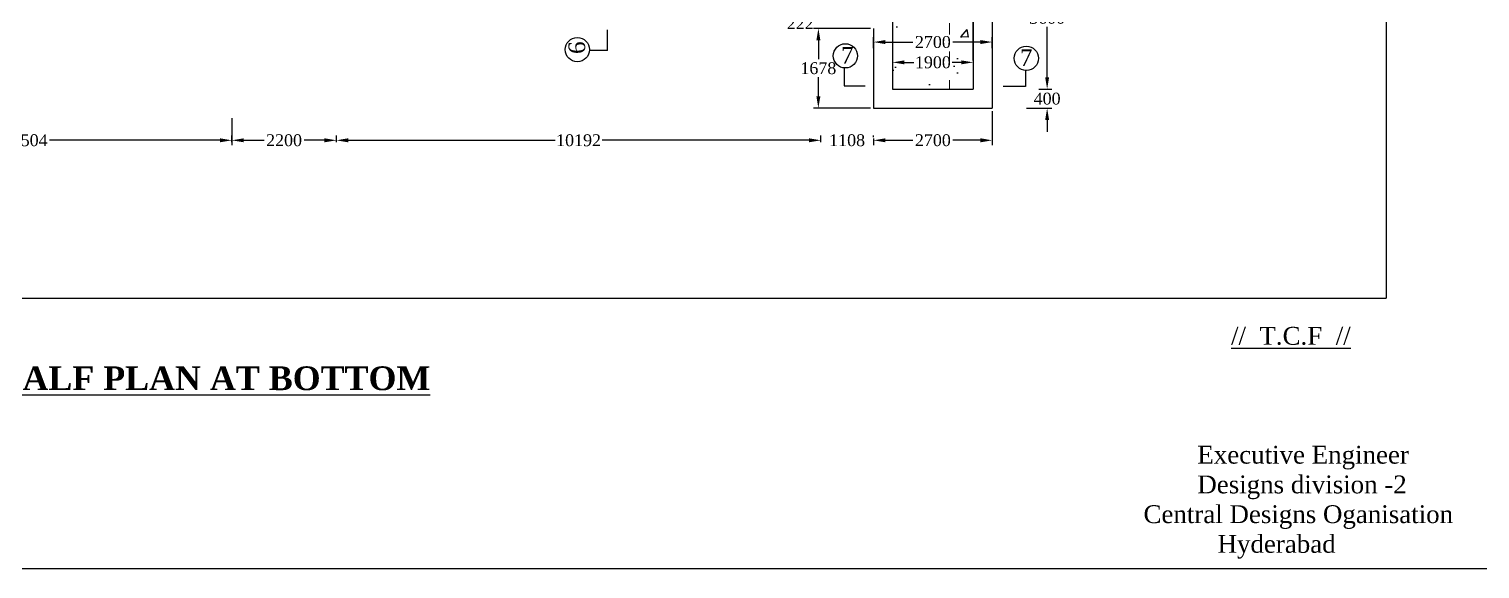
# Model space of a CAD drawing. Header units: millimetres. Extents: x 80 to 6605, y 46 to 2491.
# Drawn here: x 5861.4 to 6166.6, y 767.8 to 881.4 of the extents above; entities that cross this region are included whole.
import ezdxf

# ---------------------------------------------------------------- set-up
doc = ezdxf.new("R2010")
doc.units = ezdxf.units.MM
doc.linetypes.add('ACAD_ISO03W100', pattern=[30, 12, -18])
doc.layers.add('TEXT_GENERAL', color=4, linetype='Continuous')
doc.styles.get("Standard").update_dxf_attribs({"font": 'times.ttf', "height": 2.5})
doc.styles.add('TNR_2.5', font='times.ttf', dxfattribs={"height": 2.5})
doc.dimstyles.get("Standard").update_dxf_attribs({"dimtxt": 0.18, "dimasz": 0.18, "dimexe": 0.18, "dimexo": 0.0625, "dimgap": 0.09, "dimtad": 0, "dimtih": 1, "dimtoh": 1, "dimdec": 4, "dimzin": 0, "dimdsep": 46, "dimtxsty": 'Standard', "dimcen": 0.09, "dimadec": 0, "dimazin": 0, "dimtfac": 1, "dimtdec": 4, "dimtofl": 0, "dimtmove": 0, "dimatfit": 3, "dimfxl": 1, "dimtolj": 1, "dimtzin": 0, "dimarcsym": 0})
doc.dimstyles.new('STYLE_ESH', dxfattribs={"dimtxt": 2.5, "dimasz": 2.5, "dimexe": 1, "dimexo": 0.625, "dimtad": 0, "dimtih": 1, "dimtoh": 1, "dimdec": 0, "dimlfac": 100, "dimzin": 9, "dimdsep": 46, "dimtxsty": 'TNR_2.5', "dimcen": 2.5, "dimadec": 0, "dimazin": 2, "dimtfac": 1, "dimtdec": 0, "dimtofl": 0, "dimtmove": 2, "dimatfit": 3, "dimfxl": 1, "dimarcsym": 0})

# ---------------------------------------------------------------- blocks, each defined once
blk = doc.blocks.new('*D251')
at = {"color": 0, "lineweight": -2, "transparency": 16777216}
for p, q in [((6039.02, 877.4), (6039.02, 879.65)), ((6064.02, 877.4), (6064.02, 879.65)), ((6041.52, 878.65), (6047.31, 878.65)), ((6061.52, 878.65), (6055.73, 878.65))]:
    blk.add_line(p, q, dxfattribs=at)
at = {"color": 0, "transparency": 16777216}
for points in [[(6041.52, 879.07), (6041.52, 878.23), (6039.02, 878.65)], [(6061.52, 879.07), (6061.52, 878.23), (6064.02, 878.65)]]:
    blk.add_solid(points, dxfattribs=at)
at = {"layer": 'Defpoints', "color": 0, "transparency": 16777216}
for p in [(6039.02, 876.78), (6064.02, 878.65), (6064.02, 876.78)]:
    blk.add_point(p, dxfattribs=at)
at = {"color": 0, "transparency": 16777216, "insert": (6051.52, 878.65), "char_height": 2.5, "attachment_point": 5, "style": 'TNR_2.5'}
blk.add_mtext('2700', dxfattribs=at)
blk = doc.blocks.new('*D252')
at = {"color": 0, "lineweight": -2, "transparency": 16777216}
for p, q in [((6043.02, 873.76), (6043.02, 873.38)), ((6045.52, 874.38), (6047.49, 874.38)), ((6057.52, 874.38), (6055.55, 874.38)), ((6060.02, 875.01), (6060.02, 875.38))]:
    blk.add_line(p, q, dxfattribs=at)
at = {"color": 0, "transparency": 16777216}
for points in [[(6045.52, 874.8), (6045.52, 873.97), (6043.02, 874.38)], [(6057.52, 874.8), (6057.52, 873.97), (6060.02, 874.38)]]:
    blk.add_solid(points, dxfattribs=at)
at = {"layer": 'Defpoints', "color": 0, "transparency": 16777216}
for p in [(6043.02, 874.38), (6060.02, 874.38), (6060.02, 874.38)]:
    blk.add_point(p, dxfattribs=at)
at = {"color": 0, "transparency": 16777216, "insert": (6051.52, 874.38), "char_height": 2.5, "attachment_point": 5, "style": 'TNR_2.5'}
blk.add_mtext('1900', dxfattribs=at)
blk = doc.blocks.new('*D262')
at = {"color": 0, "lineweight": -2, "transparency": 16777216}
for p, q in [((6071.69, 898.74), (6076.56, 898.74)), ((6075.56, 896.24), (6075.56, 885.64)), ((6075.56, 871.24), (6075.56, 881.85)), ((6073.83, 868.74), (6076.56, 868.74))]:
    blk.add_line(p, q, dxfattribs=at)
at = {"color": 0, "transparency": 16777216}
for points in [[(6075.14, 896.24), (6075.98, 896.24), (6075.56, 898.74)], [(6075.14, 871.24), (6075.98, 871.24), (6075.56, 868.74)]]:
    blk.add_solid(points, dxfattribs=at)
at = {"layer": 'Defpoints', "color": 0, "transparency": 16777216}
for p in [(6071.07, 898.74), (6073.21, 868.74), (6075.56, 868.74)]:
    blk.add_point(p, dxfattribs=at)
at = {"color": 0, "transparency": 16777216, "insert": (6075.56, 883.74), "char_height": 2.5, "attachment_point": 5, "style": 'TNR_2.5'}
blk.add_mtext('3600', dxfattribs=at)
blk = doc.blocks.new('*D263')
at = {"color": 0, "lineweight": -2, "transparency": 16777216}
for p, q in [((6075.56, 871.24), (6075.56, 873.74)), ((6073.83, 868.74), (6076.56, 868.74)), ((6071.23, 864.74), (6076.56, 864.74)), ((6075.56, 862.24), (6075.56, 859.74))]:
    blk.add_line(p, q, dxfattribs=at)
at = {"color": 0, "transparency": 16777216}
for points in [[(6075.14, 871.24), (6075.98, 871.24), (6075.56, 868.74)], [(6075.14, 862.24), (6075.98, 862.24), (6075.56, 864.74)]]:
    blk.add_solid(points, dxfattribs=at)
at = {"layer": 'Defpoints', "color": 0, "transparency": 16777216}
for p in [(6073.21, 868.74), (6070.6, 864.74), (6075.56, 864.74)]:
    blk.add_point(p, dxfattribs=at)
at = {"color": 0, "transparency": 16777216, "insert": (6075.56, 866.74), "char_height": 2.5, "attachment_point": 5, "style": 'TNR_2.5'}
blk.add_mtext('400', dxfattribs=at)
blk = doc.blocks.new('*D275')
at = {"color": 0, "lineweight": -2, "transparency": 16777216}
for p, q in [((5818.98, 857.62), (5818.98, 858.99)), ((5821.48, 857.99), (5857.36, 857.99)), ((5901.52, 857.99), (5865.64, 857.99)), ((5904.02, 857.62), (5904.02, 858.99))]:
    blk.add_line(p, q, dxfattribs=at)
at = {"color": 0, "transparency": 16777216}
for points in [[(5821.48, 858.41), (5821.48, 857.57), (5818.98, 857.99)], [(5901.52, 858.41), (5901.52, 857.57), (5904.02, 857.99)]]:
    blk.add_solid(points, dxfattribs=at)
at = {"layer": 'Defpoints', "color": 0, "transparency": 16777216}
for p in [(5904.02, 857.99), (5818.98, 856.99), (5904.02, 856.99)]:
    blk.add_point(p, dxfattribs=at)
at = {"color": 0, "transparency": 16777216, "insert": (5861.5, 857.99), "char_height": 2.5, "attachment_point": 5, "style": 'TNR_2.5'}
blk.add_mtext('8504', dxfattribs=at)
blk = doc.blocks.new('*D276')
at = {"color": 0, "lineweight": -2, "transparency": 16777216}
for p, q in [((5904.02, 862.65), (5904.02, 856.99)), ((5906.52, 857.99), (5910.81, 857.99)), ((5923.52, 857.99), (5919.23, 857.99)), ((5926.02, 857.62), (5926.02, 858.99))]:
    blk.add_line(p, q, dxfattribs=at)
at = {"color": 0, "transparency": 16777216}
for points in [[(5906.52, 858.41), (5906.52, 857.57), (5904.02, 857.99)], [(5923.52, 858.41), (5923.52, 857.57), (5926.02, 857.99)]]:
    blk.add_solid(points, dxfattribs=at)
at = {"layer": 'Defpoints', "color": 0, "transparency": 16777216}
for p in [(5904.02, 863.27), (5926.02, 857.99), (5926.02, 856.99)]:
    blk.add_point(p, dxfattribs=at)
at = {"color": 0, "transparency": 16777216, "insert": (5915.02, 857.99), "char_height": 2.5, "attachment_point": 5, "style": 'TNR_2.5'}
blk.add_mtext('2200', dxfattribs=at)
blk = doc.blocks.new('*D277')
at = {"color": 0, "lineweight": -2, "transparency": 16777216}
for p, q in [((5926.02, 857.62), (5926.02, 858.99)), ((5928.52, 857.99), (5972.03, 857.99)), ((6025.44, 857.99), (5981.93, 857.99)), ((6027.94, 857.62), (6027.94, 858.99))]:
    blk.add_line(p, q, dxfattribs=at)
at = {"color": 0, "transparency": 16777216}
for points in [[(5928.52, 858.41), (5928.52, 857.57), (5926.02, 857.99)], [(6025.44, 858.41), (6025.44, 857.57), (6027.94, 857.99)]]:
    blk.add_solid(points, dxfattribs=at)
at = {"layer": 'Defpoints', "color": 0, "transparency": 16777216}
for p in [(5926.02, 857.99), (5926.02, 856.99), (6027.94, 856.99)]:
    blk.add_point(p, dxfattribs=at)
at = {"color": 0, "transparency": 16777216, "insert": (5976.98, 857.99), "char_height": 2.5, "attachment_point": 5, "style": 'TNR_2.5'}
blk.add_mtext('10192', dxfattribs=at)
blk = doc.blocks.new('*D278')
at = {"color": 0, "lineweight": -2, "transparency": 16777216}
for p, q in [((6025.44, 857.99), (6022.94, 857.99)), ((6027.94, 858.62), (6027.94, 858.99)), ((6039.02, 858.62), (6039.02, 858.99)), ((6041.52, 857.99), (6044.02, 857.99))]:
    blk.add_line(p, q, dxfattribs=at)
at = {"color": 0, "transparency": 16777216}
for points in [[(6025.44, 858.41), (6025.44, 857.57), (6027.94, 857.99)], [(6041.52, 858.41), (6041.52, 857.57), (6039.02, 857.99)]]:
    blk.add_solid(points, dxfattribs=at)
at = {"layer": 'Defpoints', "color": 0, "transparency": 16777216}
for p in [(6027.94, 857.99), (6039.02, 857.99), (6039.02, 857.99)]:
    blk.add_point(p, dxfattribs=at)
at = {"color": 0, "transparency": 16777216, "insert": (6033.48, 857.99), "char_height": 2.5, "attachment_point": 5, "style": 'TNR_2.5'}
blk.add_mtext('1108', dxfattribs=at)
blk = doc.blocks.new('*D279')
at = {"color": 0, "lineweight": -2, "transparency": 16777216}
for p, q in [((6064.02, 864.12), (6064.02, 856.99)), ((6039.02, 858.37), (6039.02, 856.99)), ((6041.52, 857.99), (6047.31, 857.99)), ((6061.52, 857.99), (6055.73, 857.99))]:
    blk.add_line(p, q, dxfattribs=at)
at = {"color": 0, "transparency": 16777216}
for points in [[(6041.52, 858.41), (6041.52, 857.57), (6039.02, 857.99)], [(6061.52, 858.41), (6061.52, 857.57), (6064.02, 857.99)]]:
    blk.add_solid(points, dxfattribs=at)
at = {"layer": 'Defpoints', "color": 0, "transparency": 16777216}
for p in [(6064.02, 864.74), (6039.02, 858.99), (6064.02, 857.99)]:
    blk.add_point(p, dxfattribs=at)
at = {"color": 0, "transparency": 16777216, "insert": (6051.52, 857.99), "char_height": 2.5, "attachment_point": 5, "style": 'TNR_2.5'}
blk.add_mtext('2700', dxfattribs=at)
blk = doc.blocks.new('*D284')
at = {"color": 0, "lineweight": -2, "transparency": 16777216}
for p, q in [((6027.43, 886.24), (6027.43, 888.74)), ((6027.32, 883.74), (6026.43, 883.74)), ((6038.39, 881.53), (6026.43, 881.53)), ((6027.43, 879.03), (6027.43, 876.53))]:
    blk.add_line(p, q, dxfattribs=at)
at = {"color": 0, "transparency": 16777216}
for points in [[(6027.01, 886.24), (6027.85, 886.24), (6027.43, 883.74)], [(6027.01, 879.03), (6027.85, 879.03), (6027.43, 881.53)]]:
    blk.add_solid(points, dxfattribs=at)
at = {"layer": 'Defpoints', "color": 0, "transparency": 16777216}
for p in [(6027.94, 883.74), (6027.43, 881.53), (6039.02, 881.53)]:
    blk.add_point(p, dxfattribs=at)
at = {"color": 0, "transparency": 16777216, "insert": (6023.62, 882.64), "char_height": 2.5, "attachment_point": 5, "style": 'TNR_2.5'}
blk.add_mtext('222', dxfattribs=at)
blk = doc.blocks.new('*D285')
at = {"color": 0, "lineweight": -2, "transparency": 16777216}
for p, q in [((6038.39, 881.53), (6026.43, 881.53)), ((6027.43, 879.03), (6027.43, 875.04)), ((6027.43, 867.24), (6027.43, 871.24)), ((6038.39, 864.74), (6026.43, 864.74))]:
    blk.add_line(p, q, dxfattribs=at)
at = {"color": 0, "transparency": 16777216}
for points in [[(6027.01, 879.03), (6027.85, 879.03), (6027.43, 881.53)], [(6027.01, 867.24), (6027.85, 867.24), (6027.43, 864.74)]]:
    blk.add_solid(points, dxfattribs=at)
at = {"layer": 'Defpoints', "color": 0, "transparency": 16777216}
for p in [(6039.02, 881.53), (6027.43, 864.74), (6039.02, 864.74)]:
    blk.add_point(p, dxfattribs=at)
at = {"color": 0, "transparency": 16777216, "insert": (6027.43, 873.14), "char_height": 2.5, "attachment_point": 5, "style": 'TNR_2.5'}
blk.add_mtext('1678', dxfattribs=at)

msp = doc.modelspace()

# ---------------------------------------------------------------- hatches: boundary and pattern name
h = msp.add_hatch()
h.set_pattern_fill('AR-CONC', color=0, scale=0.1, style=0)
h.set_pattern_definition([(50, (0, 0), (18.218467, -1.59391), [1.905, -20.955]), (355, (0, 0), (-3.52428, 19.105664), [1.524, -16.764]), (100.451, (1.518, -0.133), (14.69425, 17.51167), [1.619, -17.809]), (46.1842, (0, 5.08), (27.1079, -4.20423), [2.8575, -31.4325]), (96.6356, (2.26, 4.73), (23.74042, 24.74256), [2.4285, -26.7135]), (351.184, (0, 5.08), (23.74046, 24.74251), [2.286, -25.146]), (21, (2.54, 3.81), (15.161488, -10.226552), [1.905, -20.955]), (326, (2.54, 3.81), (6.1802, 18.418797), [1.524, -16.764]), (71.4514, (3.803, 2.958), (21.34165, 8.192286), [1.619, -17.809]), (37.5, (0, 0), (0.30886, 8.455504), [0, -16.5608, 0, -17.018, 0, -16.8275]), (7.5, (0, 0), (6.681966, 10.018057), [0, -9.7028, 0, -16.1798, 0, -6.4135]), (327.5, (-5.664, 0), (13.5590595, -0.5728744), [0, -6.35, 0, -19.812, 0, -26.289]), (317.5, (-8.204, 0), (14.812918, 2.54265), [0, -8.255, 0, -13.1572, 0, -18.669])])
h.paths.add_polyline_path([(5989.51991, 899.74468), (5948.01991, 899.74468), (5948.01991, 897.74468), (5930.01991, 897.74468), (5930.01991, 887.74468), (5989.51991, 887.74468), (6028.33658, 887.74468), (6043.01991, 884.80802), (6043.01991, 868.74468), (6055.01991, 868.74468), (6055.01991, 894.64566), (6029.52481, 899.74468)])
h.paths.add_polyline_path([(6029.52481, 899.74468), (6055.01991, 894.64566), (6055.01991, 868.74468), (6060.01991, 868.74468), (6060.01991, 898.74468), (6030.01991, 904.74468), (5948.01991, 904.74468), (5948.01991, 901.74468), (5948.01991, 899.74468), (5989.51991, 899.74468)])
h.paths.add_polyline_path([(6060.01991, 933.74468), (6057.01991, 933.74468), (6057.01991, 903.4239), (6060.01991, 902.8239)])
h.paths.add_polyline_path([(5920.01991, 932.24468), (5908.01991, 932.24468), (5908.01991, 904.74468), (5920.01991, 904.74468)])
h.paths.add_polyline_path([(5925.01991, 932.24468), (5920.01991, 932.24468), (5920.01991, 904.74468), (5925.01991, 904.74468)])
h.paths.add_polyline_path([(5930.01991, 908.74468), (5944.01991, 908.74468), (5944.01991, 933.74468), (5930.01991, 933.74468)])
h.paths.add_polyline_path([(5930.01991, 908.74468), (5930.01991, 904.74468), (5944.01991, 904.74468), (5944.01991, 908.74468)])
h.paths.add_polyline_path([(5944.01991, 901.74468), (5944.01991, 904.74468), (5930.01991, 904.74468), (5930.01991, 901.74468)])
h.paths.add_polyline_path([(5908.01991, 904.74468), (5908.01991, 901.74468), (5920.01991, 901.74468), (5920.01991, 904.74468)])
h.paths.add_polyline_path([(5925.01991, 904.74468), (5925.01991, 901.74468), (5930.01991, 901.74468), (5930.01991, 904.74468)])
h.paths.add_polyline_path([(5925.01991, 904.74468), (5920.01991, 904.74468), (5920.01991, 901.74468), (5925.01991, 901.74468)])
h.paths.add_polyline_path([(5981.27638, 898.14492), (5989.34506, 898.14492), (5989.34506, 894.34445), (5981.27638, 894.34445)], flags=24)
h.paths.add_polyline_path([(5973.52698, 898.14131), (5981.94894, 898.14131), (5981.94894, 894.34805), (5973.52698, 894.34805)], flags=24)
h.paths.add_polyline_path([(6047.30893, 880.54709), (6055.73088, 880.54709), (6055.73088, 876.75384), (6047.30893, 876.75384)], flags=24)
h.paths.add_polyline_path([(6047.48557, 876.28268), (6055.55424, 876.28268), (6055.55424, 872.48222), (6047.48557, 872.48222)], flags=24)
h.paths.add_polyline_path([(5921.79812, 912.16738), (5930.2417, 912.16738), (5930.2417, 908.37412), (5921.79812, 908.37412)], flags=9)
h.paths.add_polyline_path([(5921.84408, 919.64131), (5930.19574, 919.64131), (5930.19574, 915.84805), (5921.84408, 915.84805)], flags=9)

# ---------------------------------------------------------------- linework, layer by layer
at = {"color": 0}
for p, q in [((6146.87135, 1091.95513), (6146.87135, 824.80614)), ((6064.01991, 902.0239), (6064.01991, 864.74468)), ((6060.01991, 898.74468), (6060.01991, 868.74468)), ((6060.01991, 874.74468), (6060.01991, 898.74468)), ((6043.01991, 884.80802), (6043.01991, 868.74468)), ((5983.04492, 876.84874), (5983.04492, 881.25918)), ((6039.01991, 881.5288), (6039.01991, 864.74468)), ((5983.04492, 876.84874), (5979.25031, 876.84874)), ((6032.88938, 873.21309), (6032.88938, 869.41848)), ((6032.88938, 869.41848), (6037.29983, 869.41848)), ((6043.01991, 868.74468), (6060.01991, 868.74468)), ((6039.01991, 864.74468), (6064.01991, 864.74468)), ((5459.87005, 824.80614), (6146.87135, 824.80614)), ((6436.08736, 767.83356), (5426.32373, 767.83356))]:
    msp.add_line(p, q, dxfattribs=at)
for centre in [(5976.71063, 877.0724), (6033.11305, 875.75277), (6071.18869, 875.2376)]:
    msp.add_circle(centre, 2.54951, dxfattribs=at)
at = {"layer": 'TEXT_GENERAL', "color": 0, "linetype": 'ACAD_ISO03W100', "lineweight": 5, "ltscale": 0.2}
msp.add_line((6055.01991, 894.64566), (6055.01991, 868.74468), dxfattribs=at)

# ---------------------------------------------------------------- texts
at = {"color": 0, "insert": (5974.85757, 876.15049), "char_height": 3.5, "width": 4.365, "attachment_point": 1, "rotation": 90}
msp.add_mtext('6', dxfattribs=at)
at = {"color": 0, "attachment_point": 1}
for s, insert, char_height, width in [('7', (6032.19113, 877.60582), 3.5, 4.365), ('7', (6069.82374, 877.09065), 3.5, 4.365), ('{\\fTimes New Roman|b1|i0|c0|p18;\\LHALF PLAN AT TOP AND HALF PLAN AT BOTTOM}', (5760.75848, 810.44582), 5, 190.25)]:
    msp.add_mtext(s, dxfattribs=dict(at, insert=insert, char_height=char_height, width=width))
at = {"insert": (6073.17906, 818.74317), "char_height": 3.75, "width": 255, "attachment_point": 1}
msp.add_mtext('                             {\\L//  T.C.F  //}\\P                       \\P\\P\\P                        Executive Engineer\\P                        Designs division -2\\P                Central Designs Oganisation\\P                           Hyderabad', dxfattribs=at)

# ---------------------------------------------------------------- dimensions: what is measured, and where the dimension line sits
at = {"color": 0}
dim = msp.add_linear_dim(base=(6075.56138, 868.74468), p1=(6071.06555, 898.74468), p2=(6073.20642, 868.74468), angle=90, text='3600', dimstyle='STYLE_ESH', dxfattribs=at)
dim.commit()
dim.dimension.update_dxf_attribs({"geometry": '*D262', "text_midpoint": (6075.56138, 883.74468)})
for base, p1, p2, picture, middle in [((6027.42936, 881.5288), (6027.9405, 883.74468), (6039.01991, 881.5288), '*D284', (6023.61686, 882.63674)), ((6027.42936, 864.74468), (6039.01991, 881.5288), (6039.01991, 864.74468), '*D285', (6027.42936, 873.13674))]:
    dim = msp.add_linear_dim(base=base, p1=p1, p2=p2, angle=90, dimstyle='STYLE_ESH')
    dim.commit()
    dim.dimension.update_dxf_attribs({"geometry": picture, "text_midpoint": middle})
for base, p1, p2, text, picture, middle in [((6064.01991, 878.65047), (6039.01991, 876.77635), (6064.01991, 876.77635), '2700', '*D251', (6051.51991, 878.65047)), ((6060.01991, 874.38245), (6043.01991, 874.38245), (6060.01991, 874.38245), '1900', '*D252', (6051.51991, 874.38245))]:
    dim = msp.add_linear_dim(base=base, p1=p1, p2=p2, text=text, dimstyle='STYLE_ESH', dxfattribs=at)
    dim.commit()
    dim.dimension.update_dxf_attribs({"geometry": picture, "text_midpoint": middle})
dim = msp.add_linear_dim(base=(6075.56138, 864.74468), p1=(6073.20642, 868.74468), p2=(6070.60314, 864.74468), angle=90, dimstyle='STYLE_ESH', dxfattribs=at)
dim.commit()
dim.dimension.update_dxf_attribs({"geometry": '*D263', "text_midpoint": (6075.56138, 866.74468)})
dim = msp.add_linear_dim(base=(6064.01991, 857.99152), p1=(6039.01991, 858.99152), p2=(6064.01991, 864.74468), text='2700', dimstyle='STYLE_ESH')
dim.commit()
dim.dimension.update_dxf_attribs({"geometry": '*D279', "text_midpoint": (6051.51991, 857.99152)})
for base, p1, p2, picture, middle in [((5926.01991, 857.99152), (5904.01991, 863.27158), (5926.01991, 856.99152), '*D276', (5915.01991, 857.99152)), ((5904.01991, 857.99152), (5818.98127, 856.99152), (5904.01991, 856.99152), '*D275', (5861.50059, 857.99152)), ((5926.01991, 857.99152), (6027.9405, 856.99152), (5926.01991, 856.99152), '*D277', (5976.9802, 857.99152)), ((6039.01991, 857.99152), (6027.9405, 857.99152), (6039.01991, 857.99152), '*D278', (6033.4802, 857.99152))]:
    dim = msp.add_linear_dim(base=base, p1=p1, p2=p2, dimstyle='STYLE_ESH')
    dim.commit()
    dim.dimension.update_dxf_attribs({"geometry": picture, "text_midpoint": middle})

# ---------------------------------------------------------------- leaders
msp.add_leader([(6071.00122, 872.61363), (6071.00122, 869.27277), (6066.30609, 869.27277)], dimstyle='Standard', override={"dimgap": 0.09, "dimtad": 0}, dxfattribs=at)

doc.saveas('drawing.dxf')
